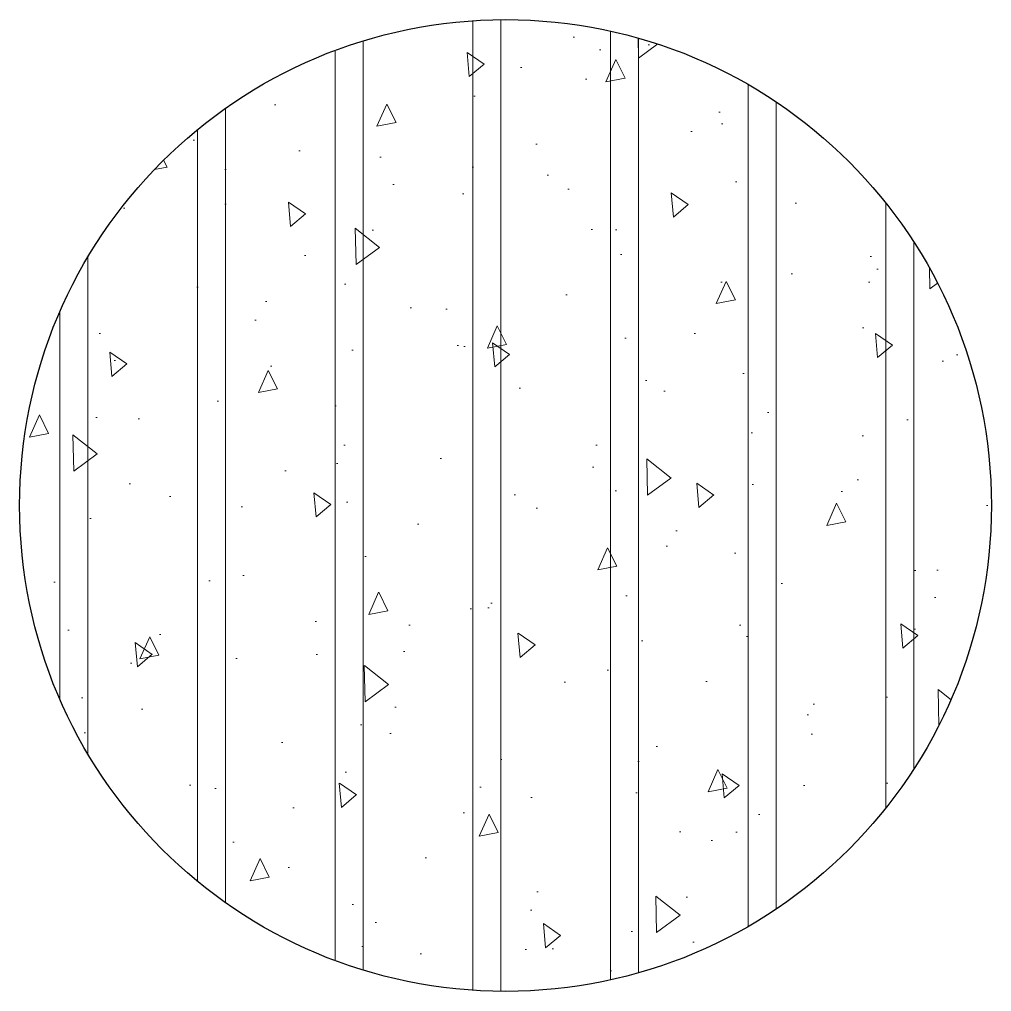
# Model space of a CAD drawing. Header units: millimetres. Extents: x 11689832 to 11802583, y 1023459 to 1173251.
# Drawn here: x 11741755 to 11743256, y 1129142 to 1130642 of the extents above; entities that cross this region are included whole.
import ezdxf

# ---------------------------------------------------------------- set-up
doc = ezdxf.new("R2010")
doc.units = ezdxf.units.MM
doc.header["$MEASUREMENT"] = 0
doc.layers.add('KT-Net cot vach', color=6, linetype='CONTINUOUS')
doc.layers.add('KT-Vat lieu', color=250, linetype='CONTINUOUS', lineweight=9)

msp = doc.modelspace()

# ---------------------------------------------------------------- hatches: boundary and pattern name
at = {"layer": 'KT-Vat lieu', "ltscale": 0.5}
h = msp.add_hatch(dxfattribs=at)
h.set_pattern_fill('VATLIEU04', color=256, scale=50, angle=45, pattern_type=2)
h.set_pattern_definition([(94.99999999999984, (11714873.14789352, 1110782.67693945), (275.7759995861103, 231.4035394059837), [37.49999999999999, -412.4999999999999]), (40.00000000000002, (11714873.14789352, 1110782.67693945), (-314.996083695443, 216.8840747990137), [30, -330]), (145.4514, (11714896.12922453, 1110801.960568688), (-39.21973430971335, 448.287641099735), [31.870095, -350.571056]), (91.18419999999816, (11714802.4372154, 1110853.387617569), (435.8465000455986, 318.8068825982365), [56.24999999999988, -618.7499999999981]), (141.6356, (11714838.7577736, 1110879.954834855), (-13.94950748652536, 674.8558447021788), [47.805144, -525.8565]), (36.18420000000004, (11714802.4372154, 1110853.387617569), (-13.95003443662637, 674.855833957623), [45, -495]), (66, (11714855.47022399, 1110871.065287099), (353.3857860571512, 68.691238233885), [37.49999999999897, -412.4999999999918]), (11.00000000000003, (11714855.47022399, 1110871.065287099), (-170.3542965309771, 342.4042176993831), [30, -330]), (116.4514, (11714884.91904318, 1110876.78953817), (183.0318085066423, 411.0953098697152), [31.870095, -350.571056]), (82.50000000000001, (11714873.14789352, 1110782.67693945), (-113.3965926531701, 121.9949088062736), [0, -325.9999999999918, 0, -334.9999999999918, 0, -331.2499999999918]), (52.49999999999999, (11714873.14789352, 1110782.67693945), (-46.43647110123004, 232.4547249501817), [0, -191, 0, -318.5, 0, -126.25]), (12.5, (11714794.30548742, 1110703.834533348), (196.709083659603, 180.7603809074303), [0, -125, 0, -390, 0, -517.5]), (2.499999999999997, (11714758.95014836, 1110668.479194289), (170.7949915992331, 241.5799034369745), [0, -162.5, 0, -259, 0, -367.5]), (90, (11714873.14789352, 1110782.67693945), (-212.5, 0), []), (90, (11714829.83760317, 1110825.987229798), (-212.5, 0), [])])
edge = h.paths.add_edge_path()
edge.add_arc((11742505.64095783, 1129891.763520834), 750.0000000002312, 0, 360)

# ---------------------------------------------------------------- linework, layer by layer
at = {"layer": 'KT-Net cot vach', "ltscale": 0.5}
msp.add_circle((11742505.64095783, 1129891.763520834, 2.697206872064481e-08), 750.0000000002312, dxfattribs=at)

doc.saveas('drawing.dxf')
